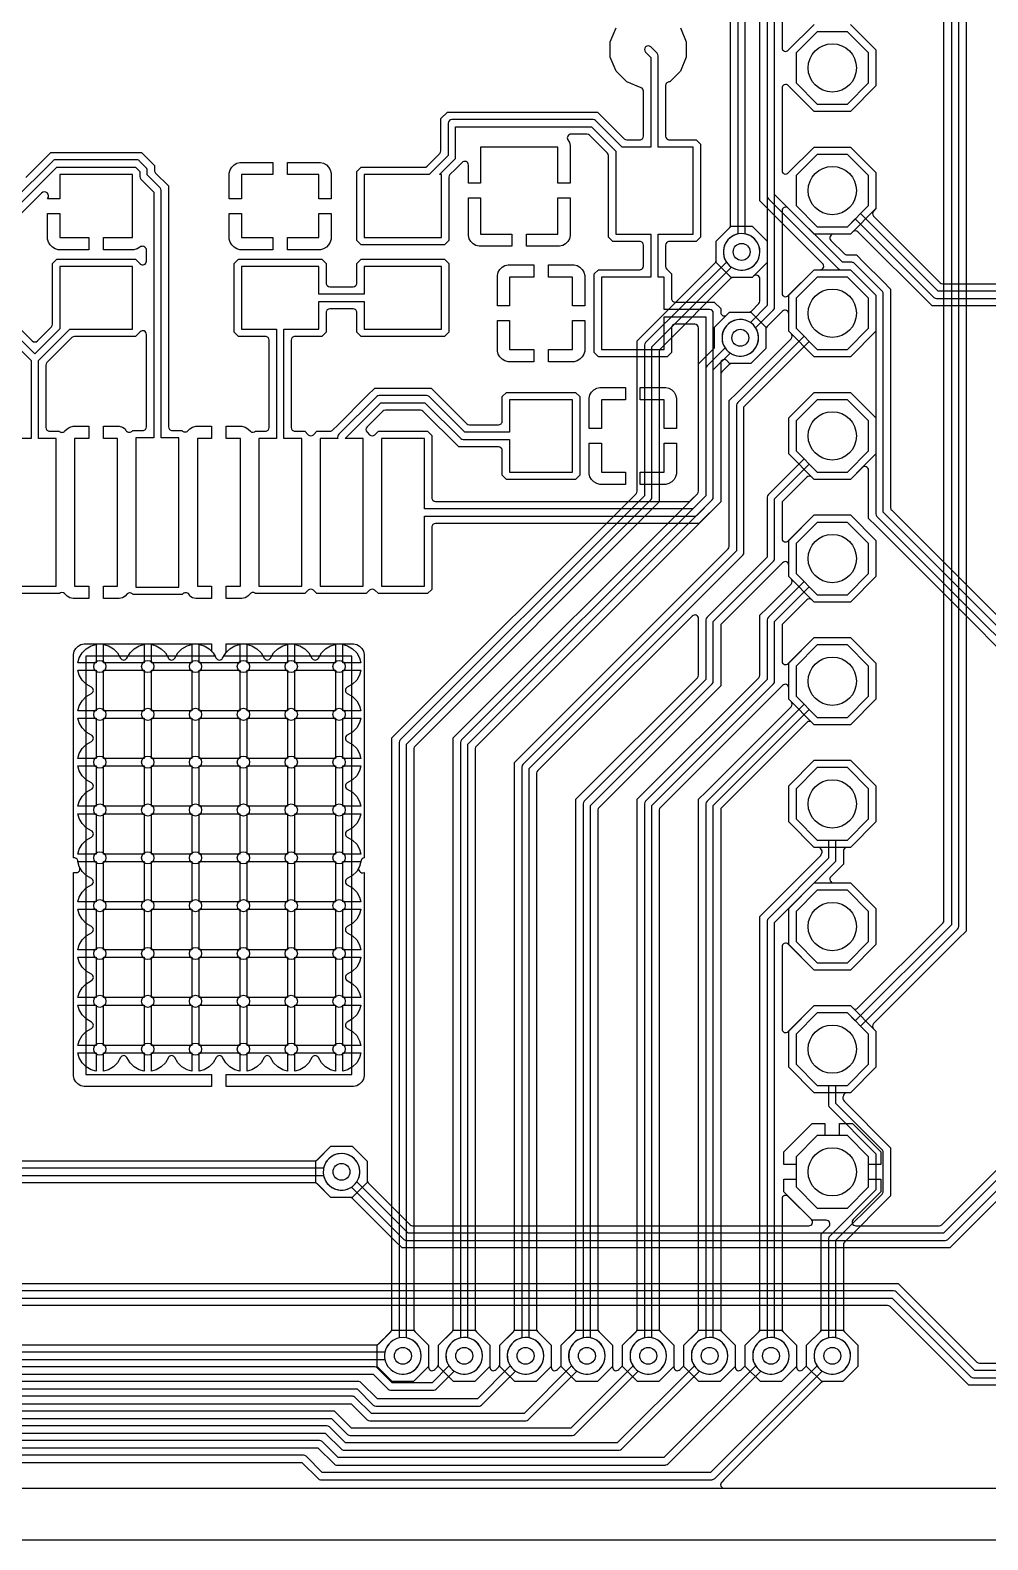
# Model space of a CAD drawing. Header units: millimetres. Extents: x 3.9 to 76.2, y 2.5 to 68.2.
# Drawn here: x 20.22 to 40.05, y 2.54 to 33.8 of the extents above; entities that cross this region are included whole.
import ezdxf

# ---------------------------------------------------------------- set-up
doc = ezdxf.new("R2010")
doc.units = ezdxf.units.MM

msp = doc.modelspace()

# ---------------------------------------------------------------- linework, layer by layer
at = {"layer": '16_copper'}
for points in [[(14.876, 41.929), (14.876, 25.584, 0.198912), (14.899, 25.53), (15.164, 25.265), (15.164, 21.59, 0.198912), (15.186, 21.536), (16.456, 20.266, 0.198912), (16.51, 20.244), (18.593, 20.244), (18.593, 11.43, 0.198912), (18.615, 11.376), (18.974, 11.017), (18.974, 7.62, 0.414214), (19.05, 7.544), (38.068, 7.544), (39.697, 5.915, 0.198912), (39.751, 5.893), (42.281, 5.893)], [(33.688, 33.847), (33.807, 33.558), (33.807, 33.244), (33.688, 32.955), (33.466, 32.733, 0.45227), (33.379, 32.646), (33.379, 31.609, 0.414214), (33.455, 31.532), (34.013, 31.532), (34.102, 31.443), (34.102, 29.517), (34.013, 29.428), (33.455, 29.428, 0.414214), (33.379, 29.351), (33.379, 28.908, 0.198912), (33.401, 28.855), (33.502, 28.753), (33.502, 28.245, 0.414214), (33.579, 28.169), (34.385, 28.169), (34.519, 28.035), (34.519, 27.96, 0.668179), (34.649, 27.906), (34.705, 27.963), (35.101, 27.963, 0.198912), (35.155, 27.985), (35.309, 28.139, 0.198912), (35.331, 28.193), (35.331, 28.654, 0.668189), (35.201, 28.708), (35.173, 28.679), (34.733, 28.679), (34.423, 28.99), (34.423, 29.43), (34.702, 29.709, 0.198912), (34.725, 29.763), (34.725, 38.858)], [(34.877, 38.763), (34.877, 29.581), (34.831, 29.569), (34.786, 29.55), (34.743, 29.525), (34.703, 29.495), (34.668, 29.46), (34.638, 29.421), (34.613, 29.378), (34.594, 29.332), (34.581, 29.284), (34.575, 29.235), (34.575, 29.185), (34.581, 29.136), (34.594, 29.088), (34.613, 29.042), (34.638, 28.999), (34.668, 28.96), (34.703, 28.925), (34.743, 28.895), (34.786, 28.87), (34.831, 28.851), (34.879, 28.838), (34.928, 28.832), (34.978, 28.832), (35.027, 28.838, 0.818106), (35.029, 29.581), (35.029, 38.732)], [(35.484, 38.214), (35.484, 28.099), (35.134, 27.748), (35.093, 27.772), (35.047, 27.791), (34.999, 27.804), (34.95, 27.81), (34.9, 27.81), (34.851, 27.804), (34.803, 27.791), (34.757, 27.772), (34.714, 27.747), (34.675, 27.717), (34.64, 27.682), (34.61, 27.643), (34.585, 27.6), (34.566, 27.554), (34.553, 27.506), (34.547, 27.457), (34.547, 27.407), (34.553, 27.358), (34.566, 27.31), (34.585, 27.264), (34.61, 27.221), (34.64, 27.182), (34.675, 27.147), (34.714, 27.117), (34.757, 27.092), (34.803, 27.073), (34.851, 27.06), (34.9, 27.054), (34.95, 27.054), (34.999, 27.06, 0.532534), (35.241, 27.641), (35.614, 28.013, 0.198912), (35.636, 28.067), (35.636, 38.182)], [(10.592, 37.306), (10.592, 9.629, 0.198912), (10.614, 9.575), (14.807, 5.382, 0.198912), (14.861, 5.359), (26.868, 5.359), (27.201, 5.026, 0.198912), (27.255, 5.004), (30.48, 5.004), (30.488, 5.005, 0.169977), (30.534, 5.026), (31.541, 6.034, 0.996926), (31.961, 6.665), (31.918, 6.69, 0.764883), (31.434, 6.141), (30.448, 5.156), (27.287, 5.156), (26.953, 5.489, 0.198912), (26.899, 5.512), (14.893, 5.512), (10.744, 9.66), (10.744, 37.338, 0.198912)], [(10.287, 35.071), (10.287, 9.503, 0.198912), (10.309, 9.449), (14.681, 5.077, 0.198912), (14.735, 5.055), (26.461, 5.055), (26.794, 4.721, 0.198912), (26.848, 4.699), (31.445, 4.699), (31.454, 4.7, 0.169977), (31.499, 4.721), (32.811, 6.034, 0.996926), (33.231, 6.665), (33.188, 6.69, 0.764883), (32.704, 6.141), (31.414, 4.851), (26.879, 4.851), (26.546, 5.185, 0.198912), (26.492, 5.207), (14.767, 5.207), (10.439, 9.534), (10.439, 35.103, 0.198912)], [(35.789, 35.141), (35.789, 33.439, 0.668179), (35.919, 33.385), (36.456, 33.922)], [(37.204, 33.922), (37.732, 33.394), (37.732, 32.646), (37.204, 32.118), (36.456, 32.118), (35.919, 32.655, 0.668179), (35.789, 32.601), (35.789, 30.899, 0.668179), (35.919, 30.845), (36.456, 31.382), (37.204, 31.382), (37.732, 30.854), (37.732, 30.106), (37.204, 29.578), (36.456, 29.578), (35.919, 30.115, 0.668179), (35.789, 30.061), (35.789, 28.359, 0.668179), (35.919, 28.305), (36.456, 28.842), (37.204, 28.842), (37.732, 28.314), (37.732, 27.566), (37.204, 27.038), (36.456, 27.038), (35.928, 27.566), (35.928, 27.927, 0.668179), (35.798, 27.981), (35.632, 27.816), (35.478, 27.662, 0.198912), (35.456, 27.608), (35.456, 27.212), (35.145, 26.901), (34.705, 26.901), (34.649, 26.958, 0.668179), (34.519, 26.904), (34.519, 24.035), (34.07, 23.586), (28.614, 23.586, 0.414214), (28.537, 23.51), (28.537, 22.222), (28.448, 22.133), (27.432, 22.133), (27.359, 22.206, 0.414214), (27.251, 22.206), (27.178, 22.133), (26.162, 22.133), (26.089, 22.206, 0.414214), (25.981, 22.206), (25.908, 22.133), (24.892, 22.133, 0.420503), (24.783, 22.134), (24.731, 22.082), (24.673, 22.048), (24.608, 22.031), (24.282, 22.031), (24.282, 22.285), (24.575, 22.285), (24.575, 25.345), (24.282, 25.345), (24.282, 25.599), (24.608, 25.599), (24.673, 25.582), (24.731, 25.548), (24.783, 25.496, 0.200456), (24.837, 25.474), (24.843, 25.474, 0.143419), (24.892, 25.497), (25.095, 25.497, 0.414214), (25.171, 25.574), (25.171, 27.381, 0.414214), (25.095, 27.458), (24.537, 27.458), (24.448, 27.547), (24.448, 28.973), (24.537, 29.062), (26.263, 29.062), (26.352, 28.973), (26.352, 28.565, 0.414214), (26.429, 28.489), (26.911, 28.489, 0.414214), (26.988, 28.565), (26.988, 28.973), (27.077, 29.062), (28.803, 29.062), (28.892, 28.973), (28.892, 27.547), (28.803, 27.458), (27.077, 27.458), (26.988, 27.547), (26.988, 27.955, 0.414214), (26.911, 28.031), (26.429, 28.031, 0.414214), (26.352, 27.955), (26.352, 27.547), (26.263, 27.458), (25.705, 27.458, 0.414214), (25.629, 27.381), (25.629, 25.574, 0.414214), (25.705, 25.497), (25.908, 25.497), (25.981, 25.424, 0.414214), (26.089, 25.424), (26.162, 25.497), (26.432, 25.497, 0.198912), (26.486, 25.52), (26.598, 25.631), (26.598, 25.631), (27.201, 26.234), (27.201, 26.234), (27.357, 26.391), (28.523, 26.391), (29.263, 25.651, 0.198912), (29.317, 25.629), (29.921, 25.629, 0.414214), (29.998, 25.705), (29.998, 26.213), (30.087, 26.302), (31.513, 26.302), (31.602, 26.213), (31.602, 24.587), (31.513, 24.498), (30.087, 24.498), (29.998, 24.587), (29.998, 25.095, 0.414214), (29.921, 25.171), (29.096, 25.171), (28.356, 25.911, 0.198912), (28.302, 25.933), (27.578, 25.933, 0.198912), (27.524, 25.911), (27.198, 25.585, 0.414205), (27.198, 25.477), (27.251, 25.424, 0.414222), (27.359, 25.424), (27.432, 25.497), (28.448, 25.497), (28.537, 25.408), (28.537, 24.12, 0.414214), (28.614, 24.044), (33.849, 24.044, 0.198912), (33.903, 24.066), (34.039, 24.202, 0.198912), (34.061, 24.256), (34.061, 27.635, 0.414214), (33.985, 27.711), (33.579, 27.711, 0.414214), (33.502, 27.635), (33.502, 27.127), (33.413, 27.038), (31.987, 27.038), (31.898, 27.127), (31.898, 28.753), (31.987, 28.842), (32.845, 28.842, 0.414214), (32.921, 28.919), (32.921, 29.351, 0.414214), (32.845, 29.428), (32.287, 29.428), (32.198, 29.517), (32.198, 31.202, 0.198912), (32.175, 31.255), (31.805, 31.626, 0.198912), (31.751, 31.648), (31.42, 31.648, 0.577351), (31.354, 31.534), (31.387, 31.478), (31.404, 31.413), (31.404, 30.632), (31.15, 30.632), (31.15, 31.38), (29.55, 31.38), (29.55, 30.632), (29.296, 30.632), (29.296, 31.009, 0.668179), (29.166, 31.063), (29.028, 30.925), (28.915, 30.811, 0.198912), (28.892, 30.758), (28.892, 29.447), (28.803, 29.358), (27.077, 29.358), (26.988, 29.447), (26.988, 30.873), (27.077, 30.962), (28.388, 30.962, 0.198912), (28.441, 30.985), (28.705, 31.248, 0.198912), (28.727, 31.302), (28.727, 31.972), (28.861, 32.106), (31.972, 32.106), (32.523, 31.555, 0.198912), (32.576, 31.532), (32.845, 31.532, 0.414214), (32.921, 31.609), (32.921, 32.539, 0.303351), (32.874, 32.609), (32.574, 32.733), (32.352, 32.955), (32.233, 33.244), (32.233, 33.558), (32.352, 33.847)], [(20.132, 30.749), (20.651, 31.267), (22.529, 31.267), (22.797, 30.999), (22.797, 30.898, 0.198912), (22.82, 30.844), (23.089, 30.575), (23.089, 25.589, 0.414214), (23.165, 25.512), (23.368, 25.512, 0.461669), (23.485, 25.504), (23.529, 25.548), (23.587, 25.582), (23.652, 25.599), (23.978, 25.599), (23.978, 25.345), (23.685, 25.345), (23.685, 22.285), (23.978, 22.285), (23.978, 22.031), (23.652, 22.031), (23.587, 22.048), (23.529, 22.082, 0.494508), (23.404, 22.144), (23.399, 22.141, 0.096121), (23.368, 22.118), (22.352, 22.118, 0.461669), (22.235, 22.126), (22.191, 22.082), (22.133, 22.048), (22.068, 22.031), (21.742, 22.031), (21.742, 22.285), (22.035, 22.285), (22.035, 25.345), (21.742, 25.345), (21.742, 25.599), (22.068, 25.599), (22.133, 25.582), (22.191, 25.548, 0.494508), (22.316, 25.486), (22.321, 25.489, 0.096121), (22.352, 25.512), (22.555, 25.512, 0.414214), (22.631, 25.589), (22.631, 27.502, 0.668179), (22.501, 27.556), (22.403, 27.458), (21.142, 27.458, 0.198912), (21.089, 27.435), (20.571, 26.918, 0.198912), (20.549, 26.864), (20.549, 25.574, 0.414214), (20.625, 25.497), (20.828, 25.497, 0.420503), (20.937, 25.496), (20.989, 25.548), (21.047, 25.582), (21.112, 25.599), (21.438, 25.599), (21.438, 25.345), (21.145, 25.345), (21.145, 22.285), (21.438, 22.285), (21.438, 22.031), (21.112, 22.031), (21.047, 22.048), (20.989, 22.082), (20.937, 22.134, 0.200456), (20.883, 22.155), (20.877, 22.156, 0.143419), (20.828, 22.133), (19.812, 22.133)], [(19.921, 30.106), (20.777, 30.962), (22.403, 30.962), (22.492, 30.873), (22.492, 30.771, 0.198912), (22.515, 30.718), (22.784, 30.448), (22.784, 25.36), (22.415, 25.36), (22.415, 22.27), (23.305, 22.27), (23.305, 25.36), (22.936, 25.36), (22.936, 30.48, 0.198912), (22.914, 30.534), (22.645, 30.803), (22.645, 30.905, 0.198912), (22.622, 30.959), (22.489, 31.092, 0.198912), (22.435, 31.115), (20.745, 31.115, 0.198912), (20.691, 31.092), (19.85, 30.251)], [(20.025, 27.609), (20.266, 27.367, 0.414214), (20.374, 27.367), (20.665, 27.659, 0.198912), (20.688, 27.712), (20.688, 28.973), (20.777, 29.062), (22.403, 29.062), (22.501, 28.964, 0.668179), (22.631, 29.018), (22.631, 29.258, 0.574475), (22.496, 29.307), (22.438, 29.273), (22.373, 29.256), (21.742, 29.256), (21.742, 29.51), (22.34, 29.51), (22.34, 30.81), (20.84, 30.81), (20.84, 30.312), (20.586, 30.312, 0.941151), (20.456, 30.426), (20.025, 29.995, 0.198912)], [(40.585, 9.909), (39.418, 8.741), (39.261, 8.585), (27.922, 8.585), (27.765, 8.741), (26.9, 9.607, 0.198912), (26.846, 9.629), (26.45, 9.629), (26.139, 9.94), (26.139, 10.38), (26.45, 10.691), (26.89, 10.691), (27.201, 10.38), (27.201, 9.984, 0.198912), (27.223, 9.93), (28.089, 9.065, 0.198912), (28.142, 9.042), (36.344, 9.042, 0.668179), (36.398, 9.172), (35.826, 9.744), (35.826, 10.008), (36.08, 10.008), (36.08, 9.849), (36.519, 9.41), (37.141, 9.41), (37.58, 9.849), (37.58, 10.008), (37.834, 10.008), (37.834, 9.744), (37.262, 9.172, 0.668179), (37.316, 9.042), (39.041, 9.042, 0.198912), (39.094, 9.065), (40.262, 10.232, 0.198912)], [(40.437, 10.192), (39.135, 8.89), (28.048, 8.89), (26.986, 9.951, 0.996926), (26.355, 10.371), (26.33, 10.328, 0.764883), (26.879, 9.844), (27.962, 8.76, 0.198912), (28.016, 8.738), (39.167, 8.738, 0.198912), (39.221, 8.76), (40.545, 10.084)], [(19.355, 7.849), (38.195, 7.849), (39.823, 6.22, 0.198912), (39.877, 6.198), (42.052, 6.198, 0.414214)], [(42.281, 6.045), (39.783, 6.045), (38.154, 7.674, 0.198912), (38.1, 7.696), (19.126, 7.696)], [(42.052, 5.74), (39.656, 5.74), (38.028, 7.369, 0.198912), (37.974, 7.391), (18.955, 7.391)], [(15.366, 6.579), (27.387, 6.579, 0.198912), (27.441, 6.601), (27.72, 6.881), (28.16, 6.881), (28.471, 6.57), (28.471, 6.118, 0.668189), (28.601, 6.064), (28.657, 6.12, 0.198905), (28.679, 6.174), (28.679, 6.57), (28.99, 6.881), (29.43, 6.881), (29.741, 6.57), (29.741, 6.118, 0.668189), (29.871, 6.064), (29.927, 6.12, 0.198905), (29.949, 6.174), (29.949, 6.57), (30.26, 6.881), (30.7, 6.881), (31.011, 6.57), (31.011, 6.118, 0.668189), (31.141, 6.064), (31.197, 6.12, 0.198905), (31.219, 6.174), (31.219, 6.57), (31.53, 6.881), (31.97, 6.881), (32.281, 6.57), (32.281, 6.118, 0.668189), (32.411, 6.064), (32.467, 6.12, 0.198905), (32.489, 6.174), (32.489, 6.57), (32.8, 6.881), (33.24, 6.881), (33.551, 6.57), (33.551, 6.118, 0.668189), (33.681, 6.064), (33.737, 6.12, 0.198905), (33.759, 6.174), (33.759, 6.57), (34.07, 6.881), (34.51, 6.881), (34.821, 6.57), (34.821, 6.118, 0.668189), (34.951, 6.064), (35.007, 6.12, 0.198905), (35.029, 6.174), (35.029, 6.57), (35.34, 6.881), (35.78, 6.881), (36.091, 6.57), (36.091, 6.118, 0.668189), (36.221, 6.064), (36.277, 6.12, 0.198905), (36.299, 6.174), (36.299, 6.57), (36.61, 6.881), (37.05, 6.881), (37.361, 6.57), (37.361, 6.13), (37.05, 5.819), (36.654, 5.819, 0.198912), (36.6, 5.797), (34.592, 3.788), (34.592, 3.788), (34.54, 3.737, 0.668189), (34.594, 3.607), (62.484, 3.607, 0.414214)], [(14.356, 4.14), (25.851, 4.14), (26.184, 3.807, 0.198912), (26.238, 3.785), (34.341, 3.785), (34.349, 3.786, 0.169977), (34.395, 3.807), (36.621, 6.034, 0.996926), (37.041, 6.665), (36.998, 6.69, 0.764883), (36.514, 6.141), (34.309, 3.937), (26.27, 3.937), (25.936, 4.27, 0.198912), (25.883, 4.293), (14.388, 4.293)], [(14.482, 4.445), (26.181, 4.445), (26.515, 4.112, 0.198912), (26.568, 4.089), (33.376, 4.089), (33.384, 4.091, 0.169977), (33.429, 4.112), (35.351, 6.034, 0.996926), (35.771, 6.665), (35.728, 6.69, 0.764883), (35.244, 6.141), (33.344, 4.242), (26.6, 4.242), (26.267, 4.575, 0.198912), (26.213, 4.597), (14.514, 4.597)], [(14.609, 4.75), (26.334, 4.75), (26.668, 4.417, 0.198912), (26.722, 4.394), (32.41, 4.394), (32.419, 4.395, 0.169977), (32.464, 4.417), (34.081, 6.034, 0.996926), (34.501, 6.665), (34.458, 6.69, 0.764883), (33.974, 6.141), (32.379, 4.547), (26.753, 4.547), (26.42, 4.88, 0.198912), (26.366, 4.902), (14.64, 4.902)], [(14.987, 5.664), (26.994, 5.664), (27.327, 5.331, 0.198912), (27.381, 5.309), (29.515, 5.309), (29.523, 5.31, 0.169977), (29.569, 5.331), (30.271, 6.034, 0.996926), (30.691, 6.665), (30.648, 6.69, 0.764883), (30.164, 6.141), (29.483, 5.461), (27.413, 5.461), (27.079, 5.794, 0.198912), (27.026, 5.817), (15.019, 5.817)], [(15.114, 5.969), (27.324, 5.969), (27.632, 5.661, 0.198912), (27.686, 5.639), (28.575, 5.639), (28.583, 5.64, 0.169977), (28.629, 5.661), (29.001, 6.034, 0.996926), (29.421, 6.665), (29.378, 6.69, 0.764883), (28.894, 6.141), (28.543, 5.791), (27.718, 5.791), (27.41, 6.099, 0.198912), (27.356, 6.121), (15.145, 6.121)], [(15.24, 6.274), (27.569, 6.274), (27.581, 6.228), (27.6, 6.182), (27.625, 6.139), (27.655, 6.1), (27.69, 6.065), (27.729, 6.035), (27.772, 6.01), (27.818, 5.991), (27.866, 5.978), (27.915, 5.972), (27.965, 5.972), (28.014, 5.978, 1), (27.866, 6.722), (27.818, 6.709, 0.2663), (27.569, 6.426), (15.272, 6.426)]]:
    msp.add_lwpolyline(points, format="xyb", dxfattribs=at)
for points in [[(36.456, 11.798), (35.928, 12.326), (35.928, 13.074), (36.456, 13.602), (37.204, 13.602), (37.253, 13.554, 0.414214), (37.36, 13.554), (39.119, 15.312, 0.198912), (39.141, 15.366), (39.141, 38.195), (39.275, 38.329), (39.465, 38.329), (39.599, 38.195), (39.599, 15.145), (39.442, 14.989), (37.684, 13.23, 0.414214), (37.684, 13.123), (37.732, 13.074), (37.732, 12.326), (37.204, 11.798)], [(37.58, 12.389), (37.58, 13.011), (37.414, 13.176), (39.424, 15.186, 0.198912), (39.446, 15.24), (39.446, 38.1, 1), (39.294, 38.1), (39.294, 15.272), (37.306, 13.284), (37.141, 13.45), (36.519, 13.45), (36.08, 13.011), (36.08, 12.389), (36.519, 11.95), (37.141, 11.95)], [(28.385, 23.739), (33.975, 23.739, 0.198912), (34.029, 23.761), (34.344, 24.076, 0.198912), (34.366, 24.13), (34.366, 27.94, 0.414214), (34.29, 28.016), (33.35, 28.016), (33.35, 28.69), (33.226, 28.69), (33.226, 29.58), (33.95, 29.58), (33.95, 31.38), (33.226, 31.38), (33.226, 33.271, 0.198912), (33.204, 33.325), (33.074, 33.455, 1), (32.966, 33.347), (33.074, 33.239), (33.074, 31.38), (32.482, 31.38), (31.931, 31.931, 0.198912), (31.877, 31.953), (28.956, 31.953, 0.414214), (28.88, 31.877), (28.88, 31.208), (28.482, 30.81), (27.14, 30.81), (27.14, 29.51), (28.74, 29.51), (28.74, 30.81), (28.698, 30.81), (29.01, 31.122, 0.198912), (29.032, 31.176), (29.032, 31.801), (31.845, 31.801), (32.35, 31.296), (32.35, 29.58), (33.074, 29.58), (33.074, 28.69), (32.05, 28.69), (32.05, 27.19), (33.35, 27.19), (33.35, 27.864), (34.214, 27.864), (34.214, 24.162), (33.943, 23.891), (28.385, 23.891), (28.385, 25.345), (27.495, 25.345), (27.495, 22.285), (28.385, 22.285)], [(27.115, 25.345), (26.746, 25.345), (26.746, 25.349), (27.483, 26.086), (28.397, 26.086), (29.137, 25.346, 0.198912), (29.19, 25.324), (30.15, 25.324), (30.15, 24.65), (31.45, 24.65), (31.45, 26.15), (30.15, 26.15), (30.15, 25.476), (29.222, 25.476), (28.482, 26.216, 0.198912), (28.428, 26.238), (27.452, 26.238, 0.198912), (27.398, 26.216), (26.616, 25.434, 0.314869), (26.594, 25.345), (26.225, 25.345), (26.225, 22.285), (27.115, 22.285)], [(21.341, 11.925), (21.276, 11.943), (21.218, 11.976), (21.171, 12.023), (21.137, 12.081), (21.12, 12.146), (21.12, 16.358), (21.182, 16.358, 0.036523), (21.197, 16.36), (21.204, 16.361, 0.09681), (21.23, 16.374), (21.235, 16.379), (21.24, 16.384), (21.242, 16.387, 0.296328), (21.24, 16.486), (21.208, 16.606, 0.392075), (21.12, 16.662), (21.12, 20.874), (21.137, 20.939), (21.171, 20.997), (21.218, 21.044), (21.276, 21.077), (21.341, 21.095), (23.978, 21.095), (23.978, 20.973, 0.219106), (24.013, 20.906), (24.051, 20.841), (21.374, 20.841), (21.374, 12.179), (23.978, 12.179), (23.978, 11.925)], [(24.282, 11.925), (24.282, 12.179), (26.886, 12.179), (26.886, 20.841), (24.235, 20.841), (24.272, 20.906, 0.131653), (24.282, 20.944), (24.282, 21.095), (26.919, 21.095), (26.984, 21.077), (27.042, 21.044), (27.089, 20.997), (27.123, 20.939), (27.14, 20.874), (27.14, 16.661, 0.299067), (27.077, 16.606), (27.045, 16.486, 0.822556), (27.14, 16.358), (27.14, 12.146), (27.123, 12.081), (27.089, 12.023), (27.042, 11.976), (26.984, 11.943), (26.919, 11.925)]]:
    msp.add_lwpolyline(points, format="xyb", close=True, dxfattribs=at)
for points in [[(37.58, 32.709), (37.58, 33.331), (37.141, 33.77), (36.519, 33.77), (36.08, 33.331), (36.08, 32.709), (36.519, 32.27), (37.141, 32.27)], [(24.346, 30.312), (24.346, 30.843), (24.363, 30.908), (24.397, 30.966), (24.444, 31.013), (24.502, 31.047), (24.567, 31.064), (25.248, 31.064), (25.248, 30.81), (24.6, 30.81), (24.6, 30.312)], [(26.2, 30.312), (26.2, 30.81), (25.552, 30.81), (25.552, 31.064), (26.233, 31.064), (26.298, 31.047), (26.356, 31.013), (26.403, 30.966), (26.437, 30.908), (26.454, 30.843), (26.454, 30.312)], [(37.58, 30.169), (37.58, 30.791), (37.141, 31.23), (36.519, 31.23), (36.08, 30.791), (36.08, 30.169), (36.519, 29.73), (37.141, 29.73)], [(29.517, 29.326), (29.452, 29.343), (29.394, 29.377), (29.347, 29.424), (29.313, 29.482), (29.296, 29.547), (29.296, 30.328), (29.55, 30.328), (29.55, 29.58), (30.198, 29.58), (30.198, 29.326)], [(30.502, 29.326), (30.502, 29.58), (31.15, 29.58), (31.15, 30.328), (31.404, 30.328), (31.404, 29.547), (31.387, 29.482), (31.353, 29.424), (31.306, 29.377), (31.248, 29.343), (31.183, 29.326)], [(20.807, 29.256), (20.742, 29.273), (20.684, 29.307), (20.637, 29.354), (20.603, 29.412), (20.586, 29.477), (20.586, 30.008), (20.84, 30.008), (20.84, 29.51), (21.438, 29.51), (21.438, 29.256)], [(24.567, 29.256), (24.502, 29.273), (24.444, 29.307), (24.397, 29.354), (24.363, 29.412), (24.346, 29.477), (24.346, 30.008), (24.6, 30.008), (24.6, 29.51), (25.248, 29.51), (25.248, 29.256)], [(25.552, 29.256), (25.552, 29.51), (26.2, 29.51), (26.2, 30.008), (26.454, 30.008), (26.454, 29.477), (26.437, 29.412), (26.403, 29.354), (26.356, 29.307), (26.298, 29.273), (26.233, 29.256)], [(25.845, 25.345), (25.476, 25.345), (25.476, 27.61), (26.2, 27.61), (26.2, 28.184), (27.14, 28.184), (27.14, 27.61), (28.74, 27.61), (28.74, 28.91), (27.14, 28.91), (27.14, 28.336), (26.2, 28.336), (26.2, 28.91), (24.6, 28.91), (24.6, 27.61), (25.324, 27.61), (25.324, 25.345), (24.955, 25.345), (24.955, 22.285), (25.845, 22.285)], [(29.896, 28.092), (29.896, 28.723), (29.913, 28.788), (29.947, 28.846), (29.994, 28.893), (30.052, 28.927), (30.117, 28.944), (30.648, 28.944), (30.648, 28.69), (30.15, 28.69), (30.15, 28.092)], [(31.45, 28.092), (31.45, 28.69), (30.952, 28.69), (30.952, 28.944), (31.483, 28.944), (31.548, 28.927), (31.606, 28.893), (31.653, 28.846), (31.687, 28.788), (31.704, 28.723), (31.704, 28.092)], [(37.58, 27.629), (37.58, 28.251), (37.141, 28.69), (36.519, 28.69), (36.08, 28.251), (36.08, 27.629), (36.519, 27.19), (37.141, 27.19)], [(30.117, 26.936), (30.052, 26.953), (29.994, 26.987), (29.947, 27.034), (29.913, 27.092), (29.896, 27.157), (29.896, 27.788), (30.15, 27.788), (30.15, 27.19), (30.648, 27.19), (30.648, 26.936)], [(30.952, 26.936), (30.952, 27.19), (31.45, 27.19), (31.45, 27.788), (31.704, 27.788), (31.704, 27.157), (31.687, 27.092), (31.653, 27.034), (31.606, 26.987), (31.548, 26.953), (31.483, 26.936)], [(31.796, 25.552), (31.796, 26.183), (31.813, 26.248), (31.847, 26.306), (31.894, 26.353), (31.952, 26.387), (32.017, 26.404), (32.548, 26.404), (32.548, 26.15), (32.05, 26.15), (32.05, 25.552)], [(33.35, 25.552), (33.35, 26.15), (32.852, 26.15), (32.852, 26.404), (33.383, 26.404), (33.448, 26.387), (33.506, 26.353), (33.553, 26.306), (33.587, 26.248), (33.604, 26.183), (33.604, 25.552)], [(36.456, 24.498), (35.928, 25.026), (35.928, 25.774), (36.456, 26.302), (37.204, 26.302), (37.732, 25.774), (37.732, 25.026), (37.204, 24.498)], [(37.58, 25.089), (37.58, 25.711), (37.141, 26.15), (36.519, 26.15), (36.08, 25.711), (36.08, 25.089), (36.519, 24.65), (37.141, 24.65)], [(32.017, 24.396), (31.952, 24.413), (31.894, 24.447), (31.847, 24.494), (31.813, 24.552), (31.796, 24.617), (31.796, 25.248), (32.05, 25.248), (32.05, 24.65), (32.548, 24.65), (32.548, 24.396)], [(32.852, 24.396), (32.852, 24.65), (33.35, 24.65), (33.35, 25.248), (33.604, 25.248), (33.604, 24.617), (33.587, 24.552), (33.553, 24.494), (33.506, 24.447), (33.448, 24.413), (33.383, 24.396)], [(36.456, 21.958), (35.928, 22.486), (35.928, 23.234), (36.456, 23.762), (37.204, 23.762), (37.732, 23.234), (37.732, 22.486), (37.204, 21.958)], [(37.58, 22.549), (37.58, 23.171), (37.141, 23.61), (36.519, 23.61), (36.08, 23.171), (36.08, 22.549), (36.519, 22.11), (37.141, 22.11)], [(36.456, 19.418), (35.928, 19.946), (35.928, 20.694), (36.456, 21.222), (37.204, 21.222), (37.732, 20.694), (37.732, 19.946), (37.204, 19.418)], [(37.58, 20.009), (37.58, 20.631), (37.141, 21.07), (36.519, 21.07), (36.08, 20.631), (36.08, 20.009), (36.519, 19.57), (37.141, 19.57)], [(36.456, 16.878), (35.928, 17.406), (35.928, 18.154), (36.456, 18.682), (37.204, 18.682), (37.732, 18.154), (37.732, 17.406), (37.204, 16.878)], [(37.58, 17.469), (37.58, 18.091), (37.141, 18.53), (36.519, 18.53), (36.08, 18.091), (36.08, 17.469), (36.519, 17.03), (37.141, 17.03)], [(36.456, 14.338), (35.928, 14.866), (35.928, 15.614), (36.456, 16.142), (37.204, 16.142), (37.732, 15.614), (37.732, 14.866), (37.204, 14.338)], [(37.58, 14.929), (37.58, 15.551), (37.141, 15.99), (36.519, 15.99), (36.08, 15.551), (36.08, 14.929), (36.519, 14.49), (37.141, 14.49)], [(35.826, 10.312), (35.826, 10.576), (36.414, 11.164), (36.678, 11.164), (36.678, 10.91), (36.519, 10.91), (36.08, 10.471), (36.08, 10.312)], [(37.58, 10.312), (37.58, 10.471), (37.141, 10.91), (36.982, 10.91), (36.982, 11.164), (37.246, 11.164), (37.834, 10.576), (37.834, 10.312)]]:
    msp.add_lwpolyline(points, close=True, dxfattribs=at)
for points in [[(19.875, 22.285), (20.765, 22.285), (20.765, 25.345), (20.396, 25.345), (20.396, 26.958), (21.048, 27.61), (22.34, 27.61), (22.34, 28.91), (20.84, 28.91), (20.84, 27.618), (20.32, 27.098), (19.808, 27.61)], [(19.592, 27.61), (20.244, 26.958), (20.244, 25.345), (19.875, 25.345)]]:
    msp.add_lwpolyline(points, dxfattribs=at)
at = {"layer": '1_copper'}
for points in [[(42.273, 18.998), (37.736, 23.535), (37.736, 23.535), (37.58, 23.692), (37.58, 24.69, 0.668179), (37.45, 24.744), (37.204, 24.498), (36.456, 24.498), (36.407, 24.546, 0.414214), (36.3, 24.546), (35.811, 24.058, 0.198912), (35.789, 24.004), (35.789, 23.279, 0.668179), (35.919, 23.225), (36.456, 23.762), (37.204, 23.762), (37.732, 23.234), (37.732, 22.486), (37.204, 21.958), (36.456, 21.958), (36.407, 22.006, 0.414214), (36.3, 22.006), (35.811, 21.518, 0.198912), (35.789, 21.464), (35.789, 20.739, 0.668179), (35.919, 20.685), (36.456, 21.222), (37.204, 21.222), (37.732, 20.694), (37.732, 19.946), (37.204, 19.418), (36.456, 19.418), (36.407, 19.466, 0.414214), (36.3, 19.466), (34.541, 17.708, 0.198912), (34.519, 17.654), (34.519, 6.903, 0.198912), (34.541, 6.849), (34.821, 6.57), (34.821, 6.13), (34.51, 5.819), (34.07, 5.819), (33.759, 6.13), (33.759, 6.57), (34.039, 6.849, 0.198912), (34.061, 6.903), (34.061, 17.875), (34.218, 18.031), (35.976, 19.79, 0.414214), (35.976, 19.897), (35.928, 19.946), (35.928, 20.18, 0.668179), (35.798, 20.234), (33.271, 17.708, 0.198912), (33.249, 17.654), (33.249, 6.903, 0.198912), (33.271, 6.849), (33.551, 6.57), (33.551, 6.13), (33.24, 5.819), (32.8, 5.819), (32.489, 6.13), (32.489, 6.57), (32.769, 6.849, 0.198912), (32.791, 6.903), (32.791, 17.875), (35.309, 20.392, 0.198912), (35.331, 20.446), (35.331, 21.685), (35.488, 21.841), (35.976, 22.33, 0.414214), (35.976, 22.437), (35.928, 22.486), (35.928, 22.72, 0.668179), (35.798, 22.774), (35.632, 22.609), (34.541, 21.518, 0.198912), (34.519, 21.464), (34.519, 20.225), (32.001, 17.708, 0.198912), (31.979, 17.654), (31.979, 6.903, 0.198912), (32.001, 6.849), (32.281, 6.57), (32.281, 6.13), (31.97, 5.819), (31.53, 5.819), (31.219, 6.13), (31.219, 6.57), (31.499, 6.849, 0.198912), (31.521, 6.903), (31.521, 17.875), (34.039, 20.392, 0.198912), (34.061, 20.446), (34.061, 21.616, 0.668179), (33.931, 21.67), (30.731, 18.47, 0.198912), (30.709, 18.416), (30.709, 6.903, 0.198912), (30.731, 6.849), (31.011, 6.57), (31.011, 6.13), (30.7, 5.819), (30.26, 5.819), (29.949, 6.13), (29.949, 6.57), (30.229, 6.849, 0.198912), (30.251, 6.903), (30.251, 18.637), (34.674, 23.059, 0.198912), (34.696, 23.113), (34.696, 26.13), (34.853, 26.286), (35.976, 27.41, 0.414214), (35.976, 27.517), (35.928, 27.566), (35.928, 28.314), (36.456, 28.842), (36.576, 28.842, 0.668179), (36.63, 28.972), (35.331, 30.271), (35.331, 36.925)], [(35.484, 36.83), (35.484, 30.366, 0.198912), (35.506, 30.312), (36.954, 28.865, 0.198912), (37.007, 28.842), (37.204, 28.842), (37.732, 28.314), (37.732, 23.786, 0.198912), (37.755, 23.733), (42.543, 18.944)], [(42.651, 19.052), (37.885, 23.818), (37.885, 28.345, 0.198912), (37.862, 28.399), (37.289, 28.972, 0.198912), (37.235, 28.995), (37.039, 28.995), (35.636, 30.398), (35.636, 36.798)], [(35.789, 35.141), (35.789, 33.439, 0.668179), (35.919, 33.385), (36.456, 33.922)], [(37.204, 33.922), (37.732, 33.394), (37.732, 32.646), (37.204, 32.118), (36.456, 32.118), (35.919, 32.655, 0.668179), (35.789, 32.601), (35.789, 30.899, 0.668179), (35.919, 30.845), (36.456, 31.382), (37.204, 31.382), (37.732, 30.854), (37.732, 30.106), (37.684, 30.057, 0.414214), (37.684, 29.95), (39.061, 28.572, 0.198912), (39.115, 28.55), (41.953, 28.55, 0.303351)], [(42.672, 28.397), (39.021, 28.397), (37.414, 30.004), (37.58, 30.169), (37.58, 30.791), (37.141, 31.23), (36.519, 31.23), (36.08, 30.791), (36.08, 30.169), (36.519, 29.73), (37.141, 29.73), (37.306, 29.896), (38.935, 28.267, 0.198912), (38.989, 28.245), (42.64, 28.245)], [(41.953, 28.092), (38.894, 28.092), (37.36, 29.626, 0.414214), (37.253, 29.626), (37.204, 29.578), (36.856, 29.578, 0.668179), (36.802, 29.448), (37.08, 29.17, 0.198912), (37.134, 29.147), (37.33, 29.147), (37.486, 28.991), (37.486, 28.991), (37.881, 28.596), (37.881, 28.596), (38.037, 28.44), (38.037, 23.913, 0.198912), (38.06, 23.859), (42.597, 19.322, 0.414214)], [(18.541, 10.389), (26.117, 10.389, 0.198912), (26.171, 10.411), (26.45, 10.691), (26.89, 10.691), (27.201, 10.38), (27.201, 9.94), (26.89, 9.629), (26.45, 9.629), (26.171, 9.909, 0.198912), (26.117, 9.931), (14.949, 9.931, 0.414214)], [(14.72, 10.084), (26.299, 10.084), (26.311, 10.038, 1), (27.029, 10.282), (27.01, 10.328, 0.714263), (26.299, 10.236), (18.447, 10.236)], [(12.24, 3.607), (49.806, 3.607, 0.414214)]]:
    msp.add_lwpolyline(points, format="xyb", dxfattribs=at)
for points in [[(37.58, 32.709), (37.58, 33.331), (37.141, 33.77), (36.519, 33.77), (36.08, 33.331), (36.08, 32.709), (36.519, 32.27), (37.141, 32.27)], [(21.213, 20.701), (21.24, 20.801), (21.3, 20.906), (21.385, 20.991), (21.49, 21.051), (21.59, 21.078), (21.59, 20.701)], [(26.695, 20.701), (26.695, 21.078), (26.796, 21.051), (26.9, 20.991), (26.985, 20.906), (27.045, 20.801), (27.072, 20.701)], [(21.742, 19.71), (21.742, 20.549), (22.581, 20.549), (22.581, 19.71)], [(22.733, 19.71), (22.733, 20.549), (23.571, 20.549), (23.571, 19.71)], [(23.724, 19.71), (23.724, 20.549), (24.562, 20.549), (24.562, 19.71)], [(24.714, 19.71), (24.714, 20.549), (25.552, 20.549), (25.552, 19.71)], [(25.705, 19.71), (25.705, 20.549), (26.543, 20.549), (26.543, 19.71)], [(21.742, 18.72), (21.742, 19.558), (22.581, 19.558), (22.581, 18.72)], [(22.733, 18.72), (22.733, 19.558), (23.571, 19.558), (23.571, 18.72)], [(23.724, 18.72), (23.724, 19.558), (24.562, 19.558), (24.562, 18.72)], [(24.714, 18.72), (24.714, 19.558), (25.552, 19.558), (25.552, 18.72)], [(25.705, 18.72), (25.705, 19.558), (26.543, 19.558), (26.543, 18.72)], [(21.742, 17.729), (21.742, 18.567), (22.581, 18.567), (22.581, 17.729)], [(22.733, 17.729), (22.733, 18.567), (23.571, 18.567), (23.571, 17.729)], [(23.724, 17.729), (23.724, 18.567), (24.562, 18.567), (24.562, 17.729)], [(24.714, 17.729), (24.714, 18.567), (25.552, 18.567), (25.552, 17.729)], [(25.705, 17.729), (25.705, 18.567), (26.543, 18.567), (26.543, 17.729)], [(21.742, 16.739), (21.742, 17.577), (22.581, 17.577), (22.581, 16.739)], [(22.733, 16.739), (22.733, 17.577), (23.571, 17.577), (23.571, 16.739)], [(23.724, 16.739), (23.724, 17.577), (24.562, 17.577), (24.562, 16.739)], [(24.714, 16.739), (24.714, 17.577), (25.552, 17.577), (25.552, 16.739)], [(25.705, 16.739), (25.705, 17.577), (26.543, 17.577), (26.543, 16.739)], [(21.742, 15.748), (21.742, 16.586), (22.581, 16.586), (22.581, 15.748)], [(22.733, 15.748), (22.733, 16.586), (23.571, 16.586), (23.571, 15.748)], [(23.724, 15.748), (23.724, 16.586), (24.562, 16.586), (24.562, 15.748)], [(24.714, 15.748), (24.714, 16.586), (25.552, 16.586), (25.552, 15.748)], [(25.705, 15.748), (25.705, 16.586), (26.543, 16.586), (26.543, 15.748)], [(37.58, 14.929), (37.58, 15.551), (37.141, 15.99), (36.519, 15.99), (36.08, 15.551), (36.08, 14.929), (36.519, 14.49), (37.141, 14.49)], [(21.742, 14.757), (21.742, 15.596), (22.581, 15.596), (22.581, 14.757)], [(22.733, 14.757), (22.733, 15.596), (23.571, 15.596), (23.571, 14.757)], [(23.724, 14.757), (23.724, 15.596), (24.562, 15.596), (24.562, 14.757)], [(24.714, 14.757), (24.714, 15.596), (25.552, 15.596), (25.552, 14.757)], [(25.705, 14.757), (25.705, 15.596), (26.543, 15.596), (26.543, 14.757)], [(21.742, 13.767), (21.742, 14.605), (22.581, 14.605), (22.581, 13.767)], [(22.733, 13.767), (22.733, 14.605), (23.571, 14.605), (23.571, 13.767)], [(23.724, 13.767), (23.724, 14.605), (24.562, 14.605), (24.562, 13.767)], [(24.714, 13.767), (24.714, 14.605), (25.552, 14.605), (25.552, 13.767)], [(25.705, 13.767), (25.705, 14.605), (26.543, 14.605), (26.543, 13.767)], [(21.742, 12.776), (21.742, 13.614), (22.581, 13.614), (22.581, 12.776)], [(22.733, 12.776), (22.733, 13.614), (23.571, 13.614), (23.571, 12.776)], [(23.724, 12.776), (23.724, 13.614), (24.562, 13.614), (24.562, 12.776)], [(24.714, 12.776), (24.714, 13.614), (25.552, 13.614), (25.552, 12.776)], [(25.705, 12.776), (25.705, 13.614), (26.543, 13.614), (26.543, 12.776)], [(21.49, 12.274), (21.385, 12.334), (21.3, 12.419), (21.24, 12.524), (21.213, 12.624), (21.59, 12.624), (21.59, 12.247)], [(26.695, 12.624), (27.072, 12.624), (27.045, 12.524), (26.985, 12.419), (26.9, 12.334), (26.796, 12.274), (26.695, 12.247)], [(37.58, 9.849), (37.58, 10.471), (37.141, 10.91), (36.519, 10.91), (36.08, 10.471), (36.08, 9.849), (36.519, 9.41), (37.141, 9.41)]]:
    msp.add_lwpolyline(points, close=True, dxfattribs=at)
for points in [[(27.72, 5.819), (27.409, 6.13), (27.409, 6.57), (27.689, 6.849, 0.198912), (27.711, 6.903), (27.711, 19.145), (32.769, 24.202, 0.198912), (32.791, 24.256), (32.791, 27.371), (34.4, 28.98, 0.198912), (34.423, 29.034), (34.423, 29.43), (34.733, 29.741), (35.173, 29.741), (35.484, 29.43), (35.484, 28.99), (35.173, 28.679), (34.777, 28.679, 0.198912), (34.724, 28.657), (33.271, 27.204, 0.198912), (33.249, 27.151), (33.249, 24.035), (28.191, 18.978, 0.198912), (28.169, 18.924), (28.169, 6.903, 0.198912), (28.191, 6.849), (28.471, 6.57), (28.471, 6.13), (28.16, 5.819)], [(28.014, 5.978, 0.818106), (28.016, 6.721), (28.016, 19.018), (33.074, 24.076, 0.198912), (33.096, 24.13), (33.096, 27.245), (34.745, 28.894, 0.996926), (35.164, 29.525), (35.121, 29.55, 0.764883), (34.637, 29.001), (32.966, 27.331, 0.198912), (32.944, 27.277), (32.944, 24.162), (27.886, 19.104, 0.198912), (27.864, 19.05), (27.864, 6.721), (27.818, 6.709), (27.772, 6.69), (27.729, 6.665), (27.69, 6.635), (27.655, 6.6), (27.625, 6.561), (27.6, 6.518), (27.581, 6.472), (27.568, 6.424), (27.562, 6.375), (27.562, 6.325), (27.568, 6.276), (27.581, 6.228), (27.6, 6.182), (27.625, 6.139), (27.655, 6.1), (27.69, 6.065), (27.729, 6.035), (27.772, 6.01), (27.818, 5.991), (27.866, 5.978), (27.915, 5.972), (27.965, 5.972)], [(30.554, 5.978, 0.818106), (30.556, 6.721), (30.556, 18.51), (34.979, 22.933, 0.198912), (35.001, 22.987), (35.001, 26.003), (36.354, 27.356), (36.519, 27.19), (37.141, 27.19), (37.58, 27.629), (37.58, 28.251), (37.141, 28.69), (36.519, 28.69), (36.08, 28.251), (36.08, 27.629), (36.246, 27.464), (34.871, 26.089, 0.198912), (34.849, 26.035), (34.849, 23.019), (30.426, 18.596, 0.198912), (30.404, 18.542), (30.404, 6.721), (30.358, 6.709), (30.312, 6.69), (30.269, 6.665), (30.23, 6.635), (30.195, 6.6), (30.165, 6.561), (30.14, 6.518), (30.121, 6.472), (30.108, 6.424), (30.102, 6.375), (30.102, 6.325), (30.108, 6.276), (30.121, 6.228), (30.14, 6.182), (30.165, 6.139), (30.195, 6.1), (30.23, 6.065), (30.269, 6.035), (30.312, 6.01), (30.358, 5.991), (30.406, 5.978), (30.455, 5.972), (30.505, 5.972)], [(28.99, 5.819), (28.679, 6.13), (28.679, 6.57), (28.959, 6.849, 0.198912), (28.981, 6.903), (28.981, 19.145), (34.039, 24.202, 0.198912), (34.061, 24.256), (34.061, 26.892), (34.372, 27.202, 0.198912), (34.394, 27.256), (34.394, 27.652), (34.705, 27.963), (35.145, 27.963), (35.456, 27.652), (35.456, 27.212), (35.145, 26.901), (34.749, 26.901, 0.198912), (34.695, 26.879), (34.541, 26.725, 0.198912), (34.519, 26.671), (34.519, 24.035), (29.461, 18.978, 0.198912), (29.439, 18.924), (29.439, 6.903, 0.198912), (29.461, 6.849), (29.741, 6.57), (29.741, 6.13), (29.43, 5.819)], [(29.284, 5.978, 0.818106), (29.286, 6.721), (29.286, 19.018), (34.344, 24.076, 0.198912), (34.366, 24.13), (34.366, 26.765), (34.716, 27.116, 0.996926), (35.136, 27.747), (35.093, 27.772, 0.764883), (34.609, 27.223), (34.236, 26.851, 0.198912), (34.214, 26.797), (34.214, 24.162), (29.156, 19.104, 0.198912), (29.134, 19.05), (29.134, 6.721), (29.088, 6.709), (29.042, 6.69), (28.999, 6.665), (28.96, 6.635), (28.925, 6.6), (28.895, 6.561), (28.87, 6.518), (28.851, 6.472), (28.838, 6.424), (28.832, 6.375), (28.832, 6.325), (28.838, 6.276), (28.851, 6.228), (28.87, 6.182), (28.895, 6.139), (28.925, 6.1), (28.96, 6.065), (28.999, 6.035), (29.042, 6.01), (29.088, 5.991), (29.136, 5.978), (29.185, 5.972), (29.235, 5.972)], [(31.824, 5.978, 0.818106), (31.826, 6.721), (31.826, 17.748), (34.344, 20.266, 0.198912), (34.366, 20.32), (34.366, 21.558), (35.614, 22.806, 0.198912), (35.636, 22.86), (35.636, 24.098), (36.354, 24.816), (36.519, 24.65), (37.141, 24.65), (37.58, 25.089), (37.58, 25.711), (37.141, 26.15), (36.519, 26.15), (36.08, 25.711), (36.08, 25.089), (36.246, 24.924), (35.506, 24.184, 0.198912), (35.484, 24.13), (35.484, 22.892), (34.236, 21.644, 0.198912), (34.214, 21.59), (34.214, 20.352), (31.696, 17.834, 0.198912), (31.674, 17.78), (31.674, 6.721), (31.628, 6.709), (31.582, 6.69), (31.539, 6.665), (31.5, 6.635), (31.465, 6.6), (31.435, 6.561), (31.41, 6.518), (31.391, 6.472), (31.378, 6.424), (31.372, 6.375), (31.372, 6.325), (31.378, 6.276), (31.391, 6.228), (31.41, 6.182), (31.435, 6.139), (31.465, 6.1), (31.5, 6.065), (31.539, 6.035), (31.582, 6.01), (31.628, 5.991), (31.676, 5.978), (31.725, 5.972), (31.775, 5.972)], [(33.094, 5.978, 0.818106), (33.096, 6.721), (33.096, 17.748), (35.614, 20.266, 0.198912), (35.636, 20.32), (35.636, 21.558), (36.354, 22.276), (36.519, 22.11), (37.141, 22.11), (37.58, 22.549), (37.58, 23.171), (37.141, 23.61), (36.519, 23.61), (36.08, 23.171), (36.08, 22.549), (36.246, 22.384), (35.506, 21.644, 0.198912), (35.484, 21.59), (35.484, 20.352), (32.966, 17.834, 0.198912), (32.944, 17.78), (32.944, 6.721), (32.898, 6.709), (32.852, 6.69), (32.809, 6.665), (32.77, 6.635), (32.735, 6.6), (32.705, 6.561), (32.68, 6.518), (32.661, 6.472), (32.648, 6.424), (32.642, 6.375), (32.642, 6.325), (32.648, 6.276), (32.661, 6.228), (32.68, 6.182), (32.705, 6.139), (32.735, 6.1), (32.77, 6.065), (32.809, 6.035), (32.852, 6.01), (32.898, 5.991), (32.946, 5.978), (32.995, 5.972), (33.045, 5.972)], [(21.742, 20.701), (21.742, 21.078), (21.843, 21.051), (21.947, 20.991), (22.032, 20.906), (22.096, 20.796, 0.577348), (22.227, 20.796), (22.291, 20.906), (22.376, 20.991), (22.48, 21.051), (22.581, 21.078), (22.581, 20.701)], [(22.733, 20.701), (22.733, 21.078), (22.833, 21.051), (22.938, 20.991), (23.023, 20.906), (23.086, 20.796, 0.577348), (23.218, 20.796), (23.282, 20.906), (23.367, 20.991), (23.471, 21.051), (23.571, 21.078), (23.571, 20.701)], [(23.724, 20.701), (23.724, 21.078), (23.824, 21.051), (23.928, 20.991), (24.013, 20.906), (24.077, 20.796, 0.577348), (24.209, 20.796), (24.272, 20.906), (24.357, 20.991), (24.462, 21.051), (24.562, 21.078), (24.562, 20.701)], [(24.714, 20.701), (24.714, 21.078), (24.814, 21.051), (24.919, 20.991), (25.004, 20.906), (25.067, 20.796, 0.577348), (25.199, 20.796), (25.263, 20.906), (25.348, 20.991), (25.452, 21.051), (25.552, 21.078), (25.552, 20.701)], [(25.705, 20.701), (25.705, 21.078), (25.805, 21.051), (25.909, 20.991), (25.994, 20.906), (26.058, 20.796, 0.577348), (26.19, 20.796), (26.253, 20.906), (26.338, 20.991), (26.443, 21.051), (26.543, 21.078), (26.543, 20.701)], [(34.364, 5.978, 0.818106), (34.366, 6.721), (34.366, 17.748), (36.354, 19.736), (36.519, 19.57), (37.141, 19.57), (37.58, 20.009), (37.58, 20.631), (37.141, 21.07), (36.519, 21.07), (36.08, 20.631), (36.08, 20.009), (36.246, 19.844), (34.236, 17.834, 0.198912), (34.214, 17.78), (34.214, 6.721), (34.168, 6.709), (34.122, 6.69), (34.079, 6.665), (34.04, 6.635), (34.005, 6.6), (33.975, 6.561), (33.95, 6.518), (33.931, 6.472), (33.918, 6.424), (33.912, 6.375), (33.912, 6.325), (33.918, 6.276), (33.931, 6.228), (33.95, 6.182), (33.975, 6.139), (34.005, 6.1), (34.04, 6.065), (34.079, 6.035), (34.122, 6.01), (34.168, 5.991), (34.216, 5.978), (34.265, 5.972), (34.315, 5.972)], [(21.213, 19.71), (21.24, 19.811), (21.3, 19.915), (21.385, 20), (21.495, 20.064, 0.577348), (21.495, 20.195), (21.385, 20.259), (21.3, 20.344), (21.24, 20.448), (21.213, 20.549), (21.59, 20.549), (21.59, 19.71)], [(26.695, 19.71), (26.695, 20.549), (27.072, 20.549), (27.045, 20.448), (26.985, 20.344), (26.9, 20.259), (26.79, 20.195, 0.577348), (26.79, 20.064), (26.9, 20), (26.985, 19.915), (27.045, 19.811), (27.072, 19.71)], [(21.213, 18.72), (21.24, 18.82), (21.3, 18.924), (21.385, 19.009), (21.495, 19.073, 0.577348), (21.495, 19.205), (21.385, 19.268), (21.3, 19.353), (21.24, 19.458), (21.213, 19.558), (21.59, 19.558), (21.59, 18.72)], [(26.695, 18.72), (26.695, 19.558), (27.072, 19.558), (27.045, 19.458), (26.985, 19.353), (26.9, 19.268), (26.79, 19.205, 0.577348), (26.79, 19.073), (26.9, 19.009), (26.985, 18.924), (27.045, 18.82), (27.072, 18.72)], [(21.213, 17.729), (21.24, 17.829), (21.3, 17.934), (21.385, 18.019), (21.495, 18.082, 0.577348), (21.495, 18.214), (21.385, 18.278), (21.3, 18.363), (21.24, 18.467), (21.213, 18.567), (21.59, 18.567), (21.59, 17.729)], [(26.695, 17.729), (26.695, 18.567), (27.072, 18.567), (27.045, 18.467), (26.985, 18.363), (26.9, 18.278), (26.79, 18.214, 0.577348), (26.79, 18.082), (26.9, 18.019), (26.985, 17.934), (27.045, 17.829), (27.072, 17.729)], [(35.34, 5.819), (35.029, 6.13), (35.029, 6.57), (35.309, 6.849, 0.198912), (35.331, 6.903), (35.331, 15.449), (36.579, 16.696, 0.13648), (36.599, 16.732), (36.6, 16.734, 0.649861), (36.525, 16.878), (36.456, 16.878), (35.928, 17.406), (35.928, 18.154), (36.456, 18.682), (37.204, 18.682), (37.732, 18.154), (37.732, 17.406), (37.204, 16.878), (37.135, 16.878, 0.414214), (37.059, 16.801), (37.059, 16.529), (36.802, 16.272, 0.668179), (36.856, 16.142), (37.204, 16.142), (37.732, 15.614), (37.732, 14.866), (37.204, 14.338), (36.456, 14.338), (35.919, 14.875, 0.668179), (35.789, 14.821), (35.789, 13.119, 0.668179), (35.919, 13.065), (36.456, 13.602), (37.204, 13.602), (37.732, 13.074), (37.732, 12.326), (37.204, 11.798), (37.135, 11.798, 0.335722), (37.061, 11.742), (37.061, 11.737, 0.398553), (37.081, 11.616), (38.037, 10.66), (38.037, 9.66), (37.081, 8.704, 0.198912), (37.059, 8.65), (37.059, 6.903, 0.198912), (37.081, 6.849), (37.361, 6.57), (37.361, 6.13), (37.05, 5.819), (36.61, 5.819), (36.299, 6.13), (36.299, 6.57), (36.579, 6.849, 0.198912), (36.601, 6.903), (36.601, 8.871), (36.757, 9.026, 0.668179), (36.703, 9.156), (36.414, 9.156), (35.919, 9.651, 0.668179), (35.789, 9.598), (35.789, 6.903, 0.198912), (35.811, 6.849), (36.091, 6.57), (36.091, 6.13), (35.78, 5.819)], [(35.634, 5.978, 0.818106), (35.636, 6.721), (35.636, 15.322), (36.884, 16.57, 0.198912), (36.906, 16.624), (36.906, 17.03), (37.141, 17.03), (37.58, 17.469), (37.58, 18.091), (37.141, 18.53), (36.519, 18.53), (36.08, 18.091), (36.08, 17.469), (36.519, 17.03), (36.754, 17.03), (36.754, 16.656), (35.506, 15.408, 0.198912), (35.484, 15.354), (35.484, 6.721), (35.438, 6.709), (35.392, 6.69), (35.349, 6.665), (35.31, 6.635), (35.275, 6.6), (35.245, 6.561), (35.22, 6.518), (35.201, 6.472), (35.188, 6.424), (35.182, 6.375), (35.182, 6.325), (35.188, 6.276), (35.201, 6.228), (35.22, 6.182), (35.245, 6.139), (35.275, 6.1), (35.31, 6.065), (35.349, 6.035), (35.392, 6.01), (35.438, 5.991), (35.486, 5.978), (35.535, 5.972), (35.585, 5.972)], [(21.213, 16.739), (21.24, 16.839), (21.3, 16.943), (21.385, 17.028), (21.495, 17.092, 0.577348), (21.495, 17.224), (21.385, 17.287), (21.3, 17.372), (21.24, 17.477), (21.213, 17.577), (21.59, 17.577), (21.59, 16.739)], [(26.695, 16.739), (26.695, 17.577), (27.072, 17.577), (27.045, 17.477), (26.985, 17.372), (26.9, 17.287), (26.79, 17.224, 0.577348), (26.79, 17.092), (26.9, 17.028), (26.985, 16.943), (27.045, 16.839), (27.072, 16.739)], [(21.213, 15.748), (21.24, 15.848), (21.3, 15.953), (21.385, 16.038), (21.495, 16.101, 0.577348), (21.495, 16.233), (21.385, 16.297), (21.3, 16.382), (21.24, 16.486), (21.213, 16.586), (21.59, 16.586), (21.59, 15.748)], [(26.695, 15.748), (26.695, 16.586), (27.072, 16.586), (27.045, 16.486), (26.985, 16.382), (26.9, 16.297), (26.79, 16.233, 0.577348), (26.79, 16.101), (26.9, 16.038), (26.985, 15.953), (27.045, 15.848), (27.072, 15.748)], [(21.213, 14.757), (21.24, 14.858), (21.3, 14.962), (21.385, 15.047), (21.495, 15.111, 0.577348), (21.495, 15.242), (21.385, 15.306), (21.3, 15.391), (21.24, 15.495), (21.213, 15.596), (21.59, 15.596), (21.59, 14.757)], [(26.695, 14.757), (26.695, 15.596), (27.072, 15.596), (27.045, 15.495), (26.985, 15.391), (26.9, 15.306), (26.79, 15.242, 0.577348), (26.79, 15.111), (26.9, 15.047), (26.985, 14.962), (27.045, 14.858), (27.072, 14.757)], [(21.213, 13.767), (21.24, 13.867), (21.3, 13.971), (21.385, 14.056), (21.495, 14.12, 0.577348), (21.495, 14.252), (21.385, 14.315), (21.3, 14.4), (21.24, 14.505), (21.213, 14.605), (21.59, 14.605), (21.59, 13.767)], [(26.695, 13.767), (26.695, 14.605), (27.072, 14.605), (27.045, 14.505), (26.985, 14.4), (26.9, 14.315), (26.79, 14.252, 0.577348), (26.79, 14.12), (26.9, 14.056), (26.985, 13.971), (27.045, 13.867), (27.072, 13.767)], [(21.213, 12.776), (21.24, 12.876), (21.3, 12.981), (21.385, 13.066), (21.495, 13.129, 0.577348), (21.495, 13.261), (21.385, 13.325), (21.3, 13.41), (21.24, 13.514), (21.213, 13.614), (21.59, 13.614), (21.59, 12.776)], [(26.695, 12.776), (26.695, 13.614), (27.072, 13.614), (27.045, 13.514), (26.985, 13.41), (26.9, 13.325), (26.79, 13.261, 0.577348), (26.79, 13.129), (26.9, 13.066), (26.985, 12.981), (27.045, 12.876), (27.072, 12.776)], [(36.904, 5.978, 0.818106), (36.906, 6.721), (36.906, 8.744), (37.862, 9.701, 0.198912), (37.885, 9.755), (37.885, 10.565, 0.198912), (37.862, 10.619), (36.906, 11.576), (36.906, 11.95), (37.141, 11.95), (37.58, 12.389), (37.58, 13.011), (37.141, 13.45), (36.519, 13.45), (36.08, 13.011), (36.08, 12.389), (36.519, 11.95), (36.754, 11.95), (36.754, 11.544, 0.198912), (36.776, 11.49), (37.732, 10.534), (37.732, 9.786), (36.776, 8.83, 0.198912), (36.754, 8.776), (36.754, 6.721), (36.708, 6.709), (36.662, 6.69), (36.619, 6.665), (36.58, 6.635), (36.545, 6.6), (36.515, 6.561), (36.49, 6.518), (36.471, 6.472), (36.458, 6.424), (36.452, 6.375), (36.452, 6.325), (36.458, 6.276), (36.471, 6.228), (36.49, 6.182), (36.515, 6.139), (36.545, 6.1), (36.58, 6.065), (36.619, 6.035), (36.662, 6.01), (36.708, 5.991), (36.756, 5.978), (36.805, 5.972), (36.855, 5.972)], [(22.48, 12.274), (22.376, 12.334), (22.291, 12.419), (22.227, 12.529, 0.577348), (22.096, 12.529), (22.032, 12.419), (21.947, 12.334), (21.843, 12.274), (21.742, 12.247), (21.742, 12.624), (22.581, 12.624), (22.581, 12.247)], [(23.471, 12.274), (23.367, 12.334), (23.282, 12.419), (23.218, 12.529, 0.577348), (23.086, 12.529), (23.023, 12.419), (22.938, 12.334), (22.833, 12.274), (22.733, 12.247), (22.733, 12.624), (23.571, 12.624), (23.571, 12.247)], [(24.462, 12.274), (24.357, 12.334), (24.272, 12.419), (24.209, 12.529, 0.577348), (24.077, 12.529), (24.013, 12.419), (23.928, 12.334), (23.824, 12.274), (23.724, 12.247), (23.724, 12.624), (24.562, 12.624), (24.562, 12.247)], [(25.452, 12.274), (25.348, 12.334), (25.263, 12.419), (25.199, 12.529, 0.577348), (25.067, 12.529), (25.004, 12.419), (24.919, 12.334), (24.814, 12.274), (24.714, 12.247), (24.714, 12.624), (25.552, 12.624), (25.552, 12.247)], [(26.443, 12.274), (26.338, 12.334), (26.253, 12.419), (26.19, 12.529, 0.577348), (26.058, 12.529), (25.994, 12.419), (25.909, 12.334), (25.805, 12.274), (25.705, 12.247), (25.705, 12.624), (26.543, 12.624), (26.543, 12.247)]]:
    msp.add_lwpolyline(points, format="xyb", close=True, dxfattribs=at)
at = {"layer": 'drills_PTH'}
for centre, radius in [((36.83, 33.02), 0.5), ((36.83, 30.48), 0.5), ((36.83, 27.94), 0.5), ((36.83, 25.4), 0.5), ((36.83, 22.86), 0.5), ((21.666, 20.625), 0.127), ((22.657, 20.625), 0.127), ((23.647, 20.625), 0.127), ((24.638, 20.625), 0.127), ((25.629, 20.625), 0.127), ((26.619, 20.625), 0.127), ((36.83, 20.32), 0.5), ((21.666, 19.634), 0.127), ((22.657, 19.634), 0.127), ((23.647, 19.634), 0.127), ((24.638, 19.634), 0.127), ((25.629, 19.634), 0.127), ((26.619, 19.634), 0.127), ((21.666, 18.644), 0.127), ((22.657, 18.644), 0.127), ((23.647, 18.644), 0.127), ((24.638, 18.644), 0.127), ((25.629, 18.644), 0.127), ((26.619, 18.644), 0.127), ((36.83, 17.78), 0.5), ((21.666, 17.653), 0.127), ((22.657, 17.653), 0.127), ((23.647, 17.653), 0.127), ((24.638, 17.653), 0.127), ((25.629, 17.653), 0.127), ((26.619, 17.653), 0.127), ((21.666, 16.662), 0.127), ((22.657, 16.662), 0.127), ((23.647, 16.662), 0.127), ((24.638, 16.662), 0.127), ((25.629, 16.662), 0.127), ((26.619, 16.662), 0.127), ((21.666, 15.672), 0.127), ((22.657, 15.672), 0.127), ((23.647, 15.672), 0.127), ((24.638, 15.672), 0.127), ((25.629, 15.672), 0.127), ((26.619, 15.672), 0.127), ((36.83, 15.24), 0.5), ((21.666, 14.681), 0.127), ((22.657, 14.681), 0.127), ((23.647, 14.681), 0.127), ((24.638, 14.681), 0.127), ((25.629, 14.681), 0.127), ((26.619, 14.681), 0.127), ((21.666, 13.691), 0.127), ((22.657, 13.691), 0.127), ((23.647, 13.691), 0.127), ((24.638, 13.691), 0.127), ((25.629, 13.691), 0.127), ((26.619, 13.691), 0.127), ((36.83, 12.7), 0.5), ((21.666, 12.7), 0.127), ((22.657, 12.7), 0.127), ((23.647, 12.7), 0.127), ((24.638, 12.7), 0.127), ((25.629, 12.7), 0.127), ((26.619, 12.7), 0.127), ((36.83, 10.16), 0.5)]:
    msp.add_circle(centre, radius, dxfattribs=at)
at = {"layer": 'drills_via_1_16'}
for centre in [(34.953, 29.21), (34.925, 27.432), (26.67, 10.16), (27.94, 6.35), (29.21, 6.35), (30.48, 6.35), (31.75, 6.35), (33.02, 6.35), (34.29, 6.35), (35.56, 6.35), (36.83, 6.35)]:
    msp.add_circle(centre, 0.175, dxfattribs=at)
at = {"layer": 'outline'}
msp.add_lwpolyline([(3.935, 2.54), (63.627, 2.54), (63.627, 68.207), (3.935, 68.207), (3.935, 2.54)], close=True, dxfattribs=at)

doc.saveas('drawing.dxf')
